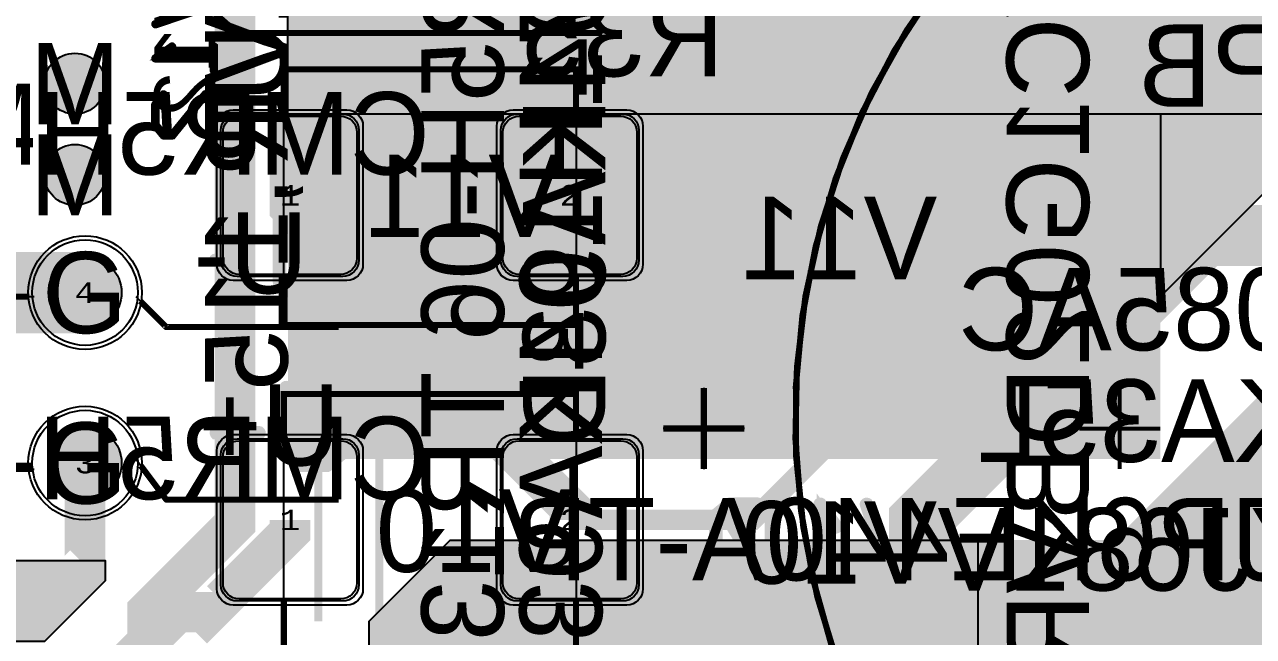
# Model space of a CAD drawing. Extents: x -19 to 284, y -54 to 100.
# Drawn here: x 38.01 to 68.29, y 55.13 to 70.2 of the extents above; entities that cross this region are included whole.
import ezdxf
from ezdxf.enums import TextEntityAlignment as Align

# ---------------------------------------------------------------- set-up
doc = ezdxf.new("R2010")
doc.units = 0
doc.header["$MEASUREMENT"] = 0
for name, color, linetype in [('ASSEMBLY_OUTLINES_BTM', 191, 'CONTINUOUS'), ('ASSEMBLY_OUTLINES_TOP', 102, 'CONTINUOUS'), ('ASSEMBLY_PART_NUMBERS_BTM', 191, 'CONTINUOUS'), ('ASSEMBLY_REF_DES_BTM', 191, 'CONTINUOUS'), ('DRILL_DRAWING', 21, 'CONTINUOUS'), ('GENERATED_SILKSCREEN_BTM', 255, 'CONTINUOUS'), ('GENERATED_SILKSCREEN_TOP', 140, 'CONTINUOUS'), ('MOUNTING_HOLES_LAYER_BOT17', 42, 'CONTINUOUS'), ('MOUNTING_HOLES_LAYER_TOP', 42, 'CONTINUOUS'), ('PART_HOLES_LAYER_BOTTOM', 30, 'CONTINUOUS'), ('PART_HOLES_LAYER_TOP', 30, 'CONTINUOUS'), ('PART_PADS_LAYER_BOTTOM', 230, 'CONTINUOUS'), ('PART_PADS_LAYER_TOP', 150, 'CONTINUOUS'), ('PART_PADS_SMD_BTM', 230, 'CONTINUOUS'), ('PIN_NUMBERS_BTM', 8, 'CONTINUOUS'), ('PIN_NUMBERS_TOP', 8, 'CONTINUOUS'), ('PLACEMENT_OUTLINES_BTM', 222, 'CONTINUOUS'), ('PLACEMENT_OUTLINES_TOP', 130, 'CONTINUOUS'), ('PLANE_DATA_LAYER_BOTTOM', 230, 'CONTINUOUS'), ('PLANE_DATA_LAYER_TOP', 150, 'CONTINUOUS'), ('PLANE_SHAPES_LAYER_BOTTOM', 230, 'CONTINUOUS'), ('PLANE_SHAPES_LAYER_TOP', 150, 'CONTINUOUS'), ('SILKSCREEN_OUTLINES_BTM', 211, 'CONTINUOUS'), ('SILKSCREEN_OUTLINES_TOP', 150, 'CONTINUOUS'), ('SILKSCREEN_REF_DES_BTM', 211, 'CONTINUOUS'), ('SOLDERMASK_PADS_BTM', 12, 'CONTINUOUS'), ('SOLDERMASK_PADS_TOP', 180, 'CONTINUOUS'), ('SOLDERPASTE_PADS_BTM', 12, 'CONTINUOUS'), ('TRACES_LAYER_BOTTOM', 230, 'CONTINUOUS'), ('TRACES_LAYER_TOP', 150, 'CONTINUOUS')]:
    doc.layers.add(name, color=color, linetype=linetype)
doc.styles.add('COURIER_NEW', font='COUR.TTF')
doc.styles.add('VERIBEST_GERBER_0', font='txt')

msp = doc.modelspace()

# ---------------------------------------------------------------- hatches: boundary and pattern name
at = {"layer": 'MOUNTING_HOLES_LAYER_BOT17'}
h = msp.add_hatch(color=256, dxfattribs=at)
edge = h.paths.add_edge_path()
edge.add_arc((39.25, 68.75), 0.75, 0, 360)
h = msp.add_hatch(color=256, dxfattribs=at)
edge = h.paths.add_edge_path()
edge.add_arc((39.25, 66.5), 0.75, 0, 360)
at = {"layer": 'MOUNTING_HOLES_LAYER_TOP'}
h = msp.add_hatch(color=256, dxfattribs=at)
edge = h.paths.add_edge_path()
edge.add_arc((39.25, 68.75), 0.75, 0, 360)
h = msp.add_hatch(color=256, dxfattribs=at)
edge = h.paths.add_edge_path()
edge.add_arc((39.25, 66.5), 0.75, 0, 360)
at = {"layer": 'PART_HOLES_LAYER_BOTTOM'}
h = msp.add_hatch(color=256, dxfattribs=at)
edge = h.paths.add_edge_path()
edge.add_arc((39.5, 63.6), 0.9, 0, 360)
h = msp.add_hatch(color=256, dxfattribs=at)
edge = h.paths.add_edge_path()
edge.add_arc((39.5, 59.4), 0.9, 0, 360)
at = {"layer": 'PART_HOLES_LAYER_TOP'}
h = msp.add_hatch(color=256, dxfattribs=at)
edge = h.paths.add_edge_path()
edge.add_arc((39.5, 63.6), 0.9, 0, 360)
h = msp.add_hatch(color=256, dxfattribs=at)
edge = h.paths.add_edge_path()
edge.add_arc((39.5, 59.4), 0.9, 0, 360)
at = {"layer": 'PLANE_DATA_LAYER_BOTTOM'}
h = msp.add_hatch(color=256, dxfattribs=at)
h.paths.add_polyline_path([(59.5, 28.7762, -0.414213562), (59.4238, 28.7), (56.85, 28.7, 0.414213562), (56.15, 28), (56.15, 27.0762, -0.414213562), (56.0738, 27), (56.000004, 27, 0.207684346), (55.999998, 26.999998), (54.500002, 25.500002), (54.5, 25.499996), (54.500002, 13.531565), (54.500002, 13.531564, -0.198909956), (54.477684, 13.477683), (49.522321, 8.522318, -0.198913366), (49.468439, 8.5), (39.500008, 8.5, 0.414213562), (39.5, 8.499992), (39.5, 5.0762, -0.414213562), (39.4238, 5), (16.5762, 5, -0.414213562), (16.5, 5.0762), (16.5, 7.999996), (16.499997, 8.000001), (12.000002, 12.499998, 0.207684346), (11.999996, 12.5), (2.5762, 12.5, -0.414213562), (2.5, 12.5762), (2.500002, 54.46844), (2.500002, 54.468441, -0.198909956), (2.52232, 54.522322), (3, 55.000002), (4.977679, 56.977682, -0.198913366), (5.031561, 57), (39.9238, 57, -0.414213562), (40, 56.9238), (39.999998, 56.53156), (39.999998, 56.531559, -0.198909956), (39.97768, 56.477678), (38.522322, 55.02232, -0.198913366), (38.46844, 55.000002), (8.500004, 55, 0.207684346), (8.499998, 54.999998), (5.000002, 51.500002), (5, 51.499996), (5, 41.500004), (5.000003, 41.499999), (10.97768, 35.522322, -0.198909956), (10.999998, 35.468441), (10.999998, 35.46844), (11, 20.500004), (11.000003, 20.499999), (13.499998, 18.000002, 0.207684346), (13.500004, 18), (17.499996, 18, 0.207684346), (17.500002, 18.000002), (20.499998, 20.999998), (20.5, 21.000004), (20.5, 31.9238, -0.414213562), (20.5762, 32), (28.9238, 32, -0.414213562), (29, 31.9238), (29, 15.000004), (29.000003, 14.999999), (31.499998, 12.500002, 0.207684346), (31.500004, 12.5), (35.999996, 12.5, 0.207684346), (36.000002, 12.500002), (39.499998, 15.999998), (39.5, 16.000004), (39.5, 40.9238, -0.414213562), (39.5762, 41), (59.4238, 41, -0.414213562), (59.5, 40.9238)], flags=0)
h.paths.add_polyline_path([(7.1, 20.3, 0.414213562), (8, 21.2), (8, 23.8, 0.414213562), (7.1, 24.7), (3.9, 24.7, 0.414213562), (3, 23.8), (3, 21.2, 0.414213562), (3.9, 20.3)], flags=0)
h.paths.add_polyline_path([(7.1, 27.3, 0.414213562), (8, 28.2), (8, 30.8, 0.414213562), (7.1, 31.7), (3.9, 31.7, 0.414213562), (3, 30.8), (3, 28.2, 0.414213562), (3.9, 27.3)], flags=0)
h.paths.add_polyline_path([(7.1, 33.8, 0.414213562), (8, 34.7), (8, 37.3, 0.414213562), (7.1, 38.2), (3.9, 38.2, 0.414213562), (3, 37.3), (3, 34.7, 0.414213562), (3.9, 33.8)], flags=0)
h.paths.add_polyline_path([(11.413742, 16.56043, 0.233034355), (12, 17.749999), (12, 17.75, 1), (9, 17.75), (9, 17.749999, 0.233034355), (9.586258, 16.56043, -0.492832038), (9.586258, 16.43957, 0.233034355), (9, 15.250001), (9, 15.25, 1), (12, 15.25), (12, 15.250001, 0.233034355), (11.413742, 16.43957, -0.492832038)], flags=0)
h.paths.add_polyline_path([(18.25, 6.5, -1), (20.75, 6.5, -1)], flags=0)
h.paths.add_polyline_path([(18.25, 9.25, -1), (20.75, 9.25, -1)], flags=0)
h.paths.add_polyline_path([(21.75, 6.5, -1), (24.25, 6.5, -1)], flags=0)
h.paths.add_polyline_path([(21.75, 9.25, -1), (24.25, 9.25, -1)], flags=0)
h.paths.add_polyline_path([(44.45, 20.65, 0.414213562), (45.35, 21.55), (45.35, 23.95, 0.414213562), (44.45, 24.85), (42.05, 24.85, 0.414213562), (41.15, 23.95), (41.15, 21.55, 0.414213562), (42.05, 20.65)], flags=0)
h.paths.add_polyline_path([(45.1, 14.3, 0.414213562), (46, 15.2), (46, 17.8, 0.414213562), (45.1, 18.7), (41.9, 18.7, 0.414213562), (41, 17.8), (41, 15.2, 0.414213562), (41.9, 14.3)], flags=0)
h.paths.add_polyline_path([(45.85, 26.05, 0.414213562), (46.75, 26.95), (46.75, 29.55, 0.414213562), (45.85, 30.45), (42.65, 30.45, 0.414213562), (41.75, 29.55), (41.75, 26.95, 0.414213562), (42.65, 26.05)], flags=0)
h.paths.add_polyline_path([(45.85, 32.3, 0.414213562), (46.75, 33.2), (46.75, 35.8, 0.414213562), (45.85, 36.7), (42.65, 36.7, 0.414213562), (41.75, 35.8), (41.75, 33.2, 0.414213562), (42.65, 32.3)], flags=0)
at = {"layer": 'PLANE_DATA_LAYER_TOP'}
h = msp.add_hatch(color=256, dxfattribs=at)
h.paths.add_polyline_path([(120.5, 85.467281), (120.499998, 59.53156), (120.499998, 59.531559, -0.198909956), (120.47768, 59.477678), (116.022322, 55.02232, -0.198913366), (115.96844, 55.000002), (114.531562, 55, -0.198913366), (114.47768, 55.022318), (110.500002, 58.999998, 0.207684346), (110.499996, 59), (94.031562, 59, -0.198913366), (93.97768, 59.022318), (85.000002, 67.999998, 0.207684346), (84.999996, 68), (70.500004, 68, 0.207684346), (70.499998, 67.999998), (66.000002, 63.500002), (66, 63.499996), (66, 59.5762, -0.414213562), (65.9238, 59.5), (44.5762, 59.5, -0.414213562), (44.5, 59.5762), (44.5, 81.806849, -0.668181994), (44.630082, 81.86073), (55.244365, 71.246447, 0.198912215), (55.597918, 71.1), (80.979923, 71.1, -0.185651134), (81.030979, 71.080366, 0.384558767), (81.969021, 71.080366, -0.185651134), (82.020077, 71.1), (91.057121, 71.1, 0.198912215), (91.410674, 71.246447), (98.353553, 78.189326, 0.198912215), (98.5, 78.542879), (98.5, 86.379923, -0.185651134), (98.519634, 86.430979, 0.185651897), (98.7, 86.9, 1), (97.3, 86.9, 0.185651897), (97.480366, 86.430979, -0.185651134), (97.5, 86.379923), (97.5, 78.781548, -0.198909956), (97.477682, 78.727667), (90.872333, 72.122318, -0.198913366), (90.818451, 72.1), (82.020077, 72.1, -0.185651134), (81.969021, 72.119634, 0.384558767), (81.030979, 72.119634, -0.185651134), (80.979923, 72.1), (55.836588, 72.1, -0.198913366), (55.782706, 72.122318), (53.366088, 74.538936, -0.198909956), (53.34377, 74.592817), (53.34377, 74.592818, -0.294576153), (53.388558, 74.662242, 0.29457805), (53.8, 75.299999), (53.8, 75.3, 0.39930996), (53.135789, 75.999085, -0.185652617), (53.085803, 76.021303), (44.522318, 84.584788, -0.198909956), (44.5, 84.638669), (44.5, 87.151969, -0.414213562), (44.5762, 87.228169), (48.533161, 87.228169, -0.198913366), (48.587043, 87.205851), (49.478697, 86.314197, -0.185652617), (49.500915, 86.264211, 0.838851408), (50.869044, 86.094134, -0.565185223), (50.995756, 86.125606), (53.205453, 83.915909, 0.198912215), (53.559006, 83.769462), (58.945406, 83.769462, 0.198912215), (59.298959, 83.915909), (60.253553, 84.870503, 0.198912215), (60.4, 85.224056), (60.4, 85.879923, -0.185651134), (60.419634, 85.930979, 0.185651897), (60.6, 86.4, 1), (59.2, 86.4, 0.185651897), (59.380366, 85.930979, -0.185651134), (59.4, 85.879923), (59.4, 85.462725, -0.198909956), (59.377682, 85.408844), (58.760618, 84.79178, -0.198913366), (58.706736, 84.769462), (53.797676, 84.769462, -0.198913366), (53.743794, 84.79178), (49.582021, 88.953553, 0.198912215), (49.228468, 89.1), (43.120077, 89.1, -0.185651134), (43.069021, 89.119634, 0.384558767), (42.130979, 89.119634, -0.185651134), (42.079923, 89.1), (30.09107, 89.1, -0.414213562), (30.01487, 89.1762), (30.01487, 89.176201, -0.198909956), (30.037188, 89.230082), (30.585803, 89.778697, -0.185652617), (30.635789, 89.800915, 0.645030482), (31.101635, 90.988224, -0.195395946), (31.080041, 91.041371), (31.080041, 91.041372, -0.198909956), (31.102359, 91.095253), (31.185803, 91.178697, -0.185652617), (31.235789, 91.200915, 0.39930996), (31.9, 91.9), (31.9, 91.900005, 0.962125116), (30.502085, 91.953993, -0.391777998), (30.426112, 91.88367), (30.269784, 91.88367, 0.198912215), (29.916231, 91.737223), (28.612244, 90.433236, -0.198913366), (28.558362, 90.410918), (27.098355, 90.410918, 0.198912215), (26.744802, 90.264471), (24.647145, 88.166814, -0.198913366), (24.593263, 88.144496), (17.003174, 88.144496, -0.198913366), (16.949292, 88.166814), (15.248039, 89.868067, 0.198912215), (14.894486, 90.014514), (13.48401, 90.014514, 0.198912215), (13.130457, 89.868067), (10.440027, 87.177637, -0.198913366), (10.386145, 87.155319), (7.3302, 87.155319, 0.180173911), (7.00313, 87.033505, -0.305390868), (6.918602, 87.023291, 1.907914475), (7.070961, 85.882124, -0.165414822), (7.115967, 85.901691, 0.177616931), (7.428435, 86.046447), (7.514988, 86.133001, -0.198913366), (7.56887, 86.155319), (10.624815, 86.155319, 0.198912215), (10.978368, 86.301766), (13.03031, 88.353708, -0.533104529), (13.154463, 88.329294, 0.084493581), (13.280366, 88.130979, -0.185651134), (13.3, 88.079923), (13.3, 79.938669, -0.198909956), (13.277682, 79.884788), (11.814197, 78.421303, -0.185652617), (11.764211, 78.399085, 0.39930996), (11.1, 77.7), (11.1, 77.69999, 0.974753797), (12.499085, 77.664211, -0.185652617), (12.521303, 77.714197), (14.153553, 79.346447, 0.198912215), (14.3, 79.7), (14.3, 88.0238, -0.414213562), (14.3762, 88.1), (14.537431, 88.1, -0.198913366), (14.591313, 88.077682), (17.174693, 85.494302, 0.198912215), (17.528246, 85.347855), (24.808806, 85.347855, -0.414213562), (24.885006, 85.271655), (24.885006, 85.271654, -0.119209751), (24.876584, 85.236832, 0.119212236), (24.65, 84.300001), (24.65, 84.3, 0.240856487), (25.499923, 82.637979, -0.240854665), (25.531515, 82.576201), (25.531515, 82.5762, -0.414213562), (25.455315, 82.5), (22.120077, 82.5, -0.185651134), (22.069021, 82.519634, 2.249701015), (22.069021, 81.480366, -0.185651134), (22.120077, 81.5), (28.019196, 81.5, 0.198912215), (28.372749, 81.646447), (29.335965, 82.609663, -0.668181994), (29.466047, 82.555782), (29.466047, 70.851038, -0.198909956), (29.443729, 70.797157), (26.66889, 68.022318, -0.198913366), (26.615008, 68), (23.000004, 68, 0.207684346), (22.999998, 67.999998), (19.000002, 64.000002), (19, 63.999996), (19, 62.738492, -0.668181994), (18.869918, 62.684611), (15.000976, 66.553553, 0.198912215), (14.647423, 66.7), (14.120077, 66.7, -0.185651134), (14.069021, 66.719634, 2.249701015), (14.069021, 65.680366, -0.185651134), (14.120077, 65.7), (14.408753, 65.7, -0.198913366), (14.462635, 65.677682), (18.977682, 61.162635, -0.198909956), (19, 61.108754), (19, 50.0762, -0.414213562), (18.9238, 50), (12.374978, 50, -0.404852593), (12.298817, 50.073757, 0.968428978), (7.701183, 50.073757, -0.404852593), (7.625022, 50), (3.0762, 50, -0.414213562), (3, 50.0762), (3, 64.349709, -0.595487004), (3.117805, 64.413548, 0.595483788), (4.2, 65, 0.39930996), (3.535789, 65.699085, -0.185652617), (3.485803, 65.721303), (3.022318, 66.184788, -0.198909956), (3, 66.238669), (3, 90.6738, -0.414213562), (3.0762, 90.75), (6.4238, 90.75, -0.414213562), (6.5, 90.6738), (6.5, 90.500004), (6.500003, 90.499999), (8.499998, 88.500002, 0.207684346), (8.500004, 88.5), (10.999996, 88.5, 0.207684346), (11.000002, 88.500002), (13.499998, 90.999998), (13.5, 91.000004), (13.5, 95.9238, -0.414213562), (13.5762, 96), (18.30893, 96, -0.414213562), (18.38513, 95.9238), (18.38513, 95.923799, -0.198909956), (18.362812, 95.869918), (17.814197, 95.321303, -0.185652617), (17.764211, 95.299085, 0.39930996), (17.1, 94.6), (17.1, 94.59999, 0.974753797), (18.499085, 94.564211, -0.185652617), (18.521303, 94.614197), (18.937376, 95.03027, -0.198913366), (18.991258, 95.052588), (21.922414, 95.052588, 0.198912215), (22.275967, 95.199035), (22.869252, 95.79232, -0.198913366), (22.923134, 95.814638), (51.4238, 95.814638, -0.414213562), (51.5, 95.738438), (51.5, 91.000004), (51.500003, 90.999999), (53.999998, 88.500002, 0.207684346), (54.000004, 88.5), (55.999996, 88.5, 0.207684346), (56.000002, 88.500002), (58.499998, 90.999998), (58.5, 91.000004), (58.5, 94.574998, -0.668181994), (58.630082, 94.628879), (61.077682, 92.181279, -0.198909956), (61.1, 92.127398), (61.1, 82.320077, -0.185651134), (61.080366, 82.269021, 0.185651897), (60.9, 81.8, 0.536231839), (61.871334, 81.154727, -0.536234167), (61.977071, 81.084485), (61.977071, 80.722929, 0.198912215), (62.123518, 80.369376), (63.778697, 78.714197, -0.185652617), (63.800915, 78.664211, 0.974753797), (65.2, 78.69999), (65.2, 78.7, 0.39930996), (64.535789, 79.399085, -0.185652617), (64.485803, 79.421303), (62.999389, 80.907717, -0.198909956), (62.977071, 80.961598), (62.977071, 87.738402, -0.198909956), (62.999389, 87.792283), (63.185803, 87.978697, -0.185652617), (63.235789, 88.000915, 0.39930996), (63.9, 88.7), (63.9, 88.70001, 0.974753797), (62.500915, 88.735789, -0.185652617), (62.478697, 88.685803), (62.230082, 88.437188, -0.668181994), (62.1, 88.491069), (62.1, 92.366067, 0.198912215), (61.953553, 92.71962), (58.803255, 95.869918, -0.198909956), (58.780937, 95.923799), (58.780937, 95.9238, -0.414213562), (58.857137, 96), (95.9238, 96, -0.414213562), (96, 95.9238), (96, 90.500004), (96.000003, 90.499999), (98.499998, 88.000002, 0.207684346), (98.500004, 88), (101.499996, 88, 0.207684346), (101.500002, 88.000002), (103.999998, 90.499998), (104, 90.500004), (104, 95.9238, -0.414213562), (104.0762, 96), (118.9238, 96, -0.414213562), (119, 95.9238), (119, 91.500004), (119.000003, 91.499999), (119.977682, 90.52232, -0.198909956), (120, 90.468439), (120, 86.205951, 0.198912215), (120.146447, 85.852398), (120.477682, 85.521163, -0.198909956), (120.5, 85.467282)], flags=0)
h.paths.add_polyline_path([(25.71, 92.75, 0.414213562), (25.96, 93), (25.96, 94.5, 0.414213562), (25.71, 94.75), (24.21, 94.75, 0.414213562), (23.96, 94.5), (23.96, 93, 0.414213562), (24.21, 92.75)], flags=0)
h.paths.add_polyline_path([(24.65, 71.7, -1), (28.75, 71.7, -1)], flags=0)
h.paths.add_polyline_path([(28.842971, 93.38997, 6.796736414), (28.842971, 94.11003, -0.743486927), (28.697029, 94.11003, 6.796736414), (28.697029, 93.38997, -0.743486927)], flags=0)
h.paths.add_polyline_path([(70.7, 83.1, 0.414213562), (71.15, 83.55), (71.15, 84.95, 0.414213562), (70.7, 85.4), (69.3, 85.4, 0.414213562), (68.85, 84.95), (68.85, 83.55, 0.414213562), (69.3, 83.1)], flags=0)
h.paths.add_polyline_path([(68.85, 91.75, -1), (71.15, 91.75, -1)], flags=0)
h.paths.add_polyline_path([(73, 81.9, 1), (74.4, 81.9, 0.185651897), (74.219634, 82.369021, -0.185651134), (74.2, 82.420077), (74.2, 84.864447, 0.198912215), (74.053553, 85.218), (68.730653, 90.5409, 0.198912215), (68.3771, 90.687347), (68.073594, 90.687347, -0.390404288), (67.99765, 90.757308, 0.959834417), (66.6, 90.7, 0.39930996), (67.264211, 90.000915, -0.185652617), (67.314197, 89.978697), (67.4591, 89.833794, 0.198912215), (67.812653, 89.687347), (68.13843, 89.687347, -0.198913366), (68.192312, 89.665029), (73.177682, 84.679659, -0.198909956), (73.2, 84.625778), (73.2, 82.420077, -0.185651134), (73.180366, 82.369021, 0.185651897)], flags=0)
h.paths.add_polyline_path([(76.135789, 80.600915, 0.39930996), (76.8, 81.3), (76.8, 81.30001, 0.974753797), (75.400915, 81.335789, -0.185652617), (75.378697, 81.285803), (74.786551, 80.693657, -0.198913366), (74.732669, 80.671339), (69.617331, 80.671339, -0.198913366), (69.563449, 80.693657), (68.603553, 81.653553, 0.198912215), (68.25, 81.8), (67.920077, 81.8, -0.185651134), (67.869021, 81.819634, 2.249701015), (67.869021, 80.780366, -0.185651134), (67.920077, 80.8), (68.01133, 80.8, -0.198913366), (68.065212, 80.777682), (69.025108, 79.817786, 0.198912215), (69.378661, 79.671339), (74.971339, 79.671339, 0.198912215), (75.324892, 79.817786), (76.085803, 80.578697, -0.185652617)], flags=0)
h.paths.add_polyline_path([(79.25, 81.25, -1), (81.75, 81.25, -1)], flags=0)
h.paths.add_polyline_path([(82.935789, 79.200915, 0.39930996), (83.6, 79.9), (83.6, 79.90001, 0.974753797), (82.200915, 79.935789, -0.185652617), (82.178697, 79.885803), (81.71287, 79.419976, -0.198913366), (81.658988, 79.397658), (68.441012, 79.397658, -0.198913366), (68.38713, 79.419976), (68.221303, 79.585803, -0.185652617), (68.199085, 79.635789, 0.974753797), (66.8, 79.60001), (66.8, 79.6, 0.39930996), (67.464211, 78.900915, -0.185652617), (67.514197, 78.878697), (67.848789, 78.544105, 0.198912215), (68.202342, 78.397658), (81.897658, 78.397658, 0.198912215), (82.251211, 78.544105), (82.885803, 79.178697, -0.185652617)], flags=0)
h.paths.add_polyline_path([(88.7, 83.1, 0.414213562), (89.15, 83.55), (89.15, 84.95, 0.414213562), (88.7, 85.4), (87.3, 85.4, 0.414213562), (86.85, 84.95), (86.85, 83.55, 0.414213562), (87.3, 83.1)], flags=0)
h.paths.add_polyline_path([(86.85, 91.75, -1), (89.15, 91.75, -1)], flags=0)
h.paths.add_polyline_path([(103.05, 70.35, 0.414213562), (103.7, 71), (103.7, 72.8, 0.414213562), (103.05, 73.45), (101.25, 73.45, 0.414213562), (100.6, 72.8), (100.6, 71, 0.414213562), (101.25, 70.35)], flags=0)
h.paths.add_polyline_path([(100.6, 84.6, -1), (103.7, 84.6, -1)], flags=0)
h.paths.add_polyline_path([(102.6, 60.75, -1), (105.4, 60.75, -1)], flags=0)
h.paths.add_polyline_path([(110.207897, 60.75, -1), (112.607897, 60.75, -1)], flags=0)
h.paths.add_polyline_path([(104.3, 78.25, -1), (112.7, 78.25, -1)], flags=0)
h.paths.add_polyline_path([(113.3, 71.9, -1), (116.4, 71.9, -1)], flags=0)
h.paths.add_polyline_path([(113.3, 84.6, -1), (116.4, 84.6, -1)], flags=0)
h.paths.add_polyline_path([(113.55, 57.157897, -1), (116.45, 57.157897, -1)], flags=0)
h.paths.add_polyline_path([(116.378857, 64.023904, 0.414213102), (116.378859, 64.660299), (115.318196, 65.720961, 0.372259539), (114.731236, 65.763685, -0.372263605), (114.631843, 65.770919), (113.529927, 66.872836, 0.198912714), (112.999596, 67.092506), (104.592506, 67.092506, 0.198912714), (104.062175, 66.872836), (99.111658, 61.922318, -0.198913366), (99.057776, 61.9), (98.3, 61.9, 0.414213562), (97.85, 61.45), (97.85, 60.05, 0.414213562), (98.3, 59.6), (99.7, 59.6, 0.414213562), (100.15, 60.05), (100.15, 60.807777, -0.198909956), (100.172318, 60.861658), (104.880848, 65.570188, -0.198913366), (104.93473, 65.592506), (112.657372, 65.592506, -0.198913366), (112.711254, 65.570188), (113.571183, 64.710259, -0.198909956), (113.593501, 64.656378), (113.593501, 64.656377, -0.161399603), (113.578417, 64.610866, 0.372260871), (113.621141, 64.023905), (114.681804, 62.963244, 0.414210801), (115.318197, 62.963243)], flags=0)
h.paths.add_polyline_path([(117.392102, 60.75, -1), (119.792102, 60.75, -1)], flags=0)
h = msp.add_hatch(color=256, dxfattribs=at)
h.paths.add_polyline_path([(94.5, 38.0762, -0.414213562), (94.4238, 38), (89.500004, 38, 0.207684346), (89.499998, 37.999998), (85.500002, 34.000002), (85.5, 33.999996), (85.5, 30.5762, -0.414213562), (85.4238, 30.5), (69.53156, 30.500002, -0.198913366), (69.477678, 30.52232), (63.52232, 36.477678, -0.198909956), (63.500002, 36.531559), (63.500002, 36.53156), (63.5, 49.999996), (63.499997, 50.000001), (59.000002, 54.499998, 0.207684346), (58.999996, 54.5), (52.000004, 54.5, 0.207684346), (51.999998, 54.499998), (50.500002, 53.000002), (50.5, 52.999996), (50.499998, 51.03156), (50.499998, 51.031559, -0.198909956), (50.47768, 50.977678), (49.522322, 50.02232, -0.198913366), (49.46844, 50.000002), (47.53156, 50.000002, -0.198913366), (47.477678, 50.02232), (46.52232, 50.977678, -0.198909956), (46.500002, 51.031559), (46.500002, 55.468441, -0.198909956), (46.52232, 55.522322), (48.477678, 57.47768, -0.198913366), (48.53156, 57.499998), (72.468438, 57.5, -0.198913366), (72.52232, 57.477682), (77.999998, 52.000002, 0.207684346), (78.000004, 52), (82.96844, 51.999998, -0.198913366), (83.022322, 51.97768), (89.499998, 45.500002, 0.207684346), (89.500004, 45.5), (94.4238, 45.5, -0.414213562), (94.5, 45.4238)], flags=0)
h.paths.add_polyline_path([(47.15, 52.25, -1), (50.05, 52.25, -1)], flags=0)
at = {"layer": 'PLANE_SHAPES_LAYER_BOTTOM'}
msp.add_hatch(color=256, dxfattribs=at).paths.add_polyline_path([(40, 56.5), (38.5, 55), (5, 55), (5, 57), (40, 57)], flags=0)
at = {"layer": 'PLANE_SHAPES_LAYER_TOP'}
for points in [[(120.5, 68), (44.5, 68), (44.5, 87.5), (30.5, 87.5), (30.5, 68), (3, 68), (3, 90.75), (6.5, 90.75), (6.5, 88.5), (13.5, 88.5), (13.5, 96), (51.5, 96), (51.5, 88.5), (58.5, 88.5), (58.5, 96), (96, 96), (96, 88), (104, 88), (104, 96), (119, 96), (119, 90.5), (120.5, 90.5)], [(66, 63.5), (70.5, 68), (66, 68)], [(61.5, 54.5), (46.5, 54.5), (46.5, 55.5), (48.5, 57.5), (61.5, 57.5)]]:
    msp.add_hatch(color=256, dxfattribs=at).paths.add_polyline_path(points, flags=0)

# ---------------------------------------------------------------- linework, layer by layer
at = {"layer": 'ASSEMBLY_OUTLINES_BTM'}
for points in [[(44.4, 62.8), (44.4, 69.1), (51.6, 69.1), (51.6, 62.8)], [(44.4, 54.8), (44.4, 61.1), (51.6, 61.1), (51.6, 54.8)]]:
    msp.add_lwpolyline(points, close=True, dxfattribs=at)
at = {"layer": 'ASSEMBLY_OUTLINES_BTM', "const_width": 0.2}
for points in [[(45.25, 63.5), (45.25, 68.5)], [(45.25, 55.5), (45.25, 60.5)]]:
    msp.add_lwpolyline(points, dxfattribs=at)
at = {"layer": 'ASSEMBLY_OUTLINES_TOP', "const_width": 0.1}
for points in [[(65, 61.25), (65, 59.25)], [(66, 60.25), (64, 60.25)]]:
    msp.add_lwpolyline(points, dxfattribs=at)
at = {"layer": 'ASSEMBLY_OUTLINES_TOP'}
msp.add_circle((75, 60.5), 18, dxfattribs=at)
msp.add_circle((75, 60.5), 18, dxfattribs=at)
at = {"layer": 'GENERATED_SILKSCREEN_BTM'}
for points, const_width in [([(51.138248, 70.884816), (51.138248, 69.907424), (51.136216, 69.8932), (51.13012, 69.88304), (51.121992, 69.876944), (51.107768, 69.87288), (51.09964, 69.868816), (51.08948, 69.866784), (51.07932, 69.868816), (51.071192, 69.874912), (50.739976, 70.145168), (50.08364, 70.145168), (49.766648, 69.887104), (49.766648, 69.2328), (50.08364, 68.9788), (50.739976, 68.9788), (51.071192, 69.247024), (51.085416, 69.25312), (51.097608, 69.25312), (51.111832, 69.244992), (51.121992, 69.234832), (51.13012, 69.220608), (51.134184, 69.206384), (51.132152, 69.198256), (51.13012, 69.19216), (51.126056, 69.186064), (51.11996, 69.182), (50.776552, 68.901584), (50.770456, 68.89752), (50.762328, 68.89752), (50.7542, 68.893456), (50.069416, 68.893456), (50.065352, 68.893456), (50.061288, 68.895488), (50.059256, 68.895488), (50.055192, 68.89752), (50.051128, 68.89752), (50.043, 68.901584), (49.699592, 69.182), (49.693496, 69.188096), (49.691464, 69.19216), (49.6874, 69.204352), (49.685368, 69.21248), (49.685368, 69.907424), (49.6874, 69.915552), (49.691464, 69.927744), (49.691464, 69.931808), (49.695528, 69.93384), (49.69756, 69.937904), (49.699592, 69.941968), (50.043, 70.21832), (50.05316, 70.222384), (50.061288, 70.224416), (50.069416, 70.226448), (50.7542, 70.226448)], 0.254), ([(50.7542, 70.226448), (50.762328, 70.224416), (50.768424, 70.222384), (50.776552, 70.21832), (51.052904, 69.9948), (51.052904, 70.842144)], 0.254), ([(54.978728, 70.884816), (54.978728, 68.934096), (54.974664, 68.91784), (54.964504, 68.90768), (54.952312, 68.901584), (54.938088, 68.899552), (54.921832, 68.901584), (54.907608, 68.90768), (54.897448, 68.91784), (54.893384, 68.934096), (54.893384, 69.868816), (53.938344, 69.868816), (53.605096, 68.921904), (53.596968, 68.90768), (53.582744, 68.899552), (53.56852, 68.89752), (53.554296, 68.901584), (53.542104, 68.90768), (53.531944, 68.91784), (53.52788, 68.932064), (53.529912, 68.94832), (53.86316, 69.895232), (53.53804, 70.153296)], 0.254), ([(54.893384, 70.842144), (53.922088, 70.842144), (53.605096, 70.586112), (53.605096, 70.20816), (53.922088, 69.950096), (54.893384, 69.950096), (54.893384, 70.842144)], 0.254), ([(42.6395, 70.72), (41.225, 70.2415), (41.2145, 70.2355), (41.21, 70.2265), (41.2085, 70.216), (41.21, 70.2055), (41.216, 70.195), (41.2235, 70.1875), (41.2325, 70.1845), (41.2445, 70.186), (42.683, 70.6705)], 0.15), ([(51.605608, 70.606432), (51.605608, 70.18784), (51.60764, 70.181744), (51.611704, 70.16752), (51.613736, 70.15736), (51.619832, 70.153296), (51.918536, 69.909456), (51.619832, 69.665616), (51.6178, 69.661552), (51.613736, 69.657488), (51.611704, 69.655456), (51.611704, 69.651392), (51.60764, 69.637168), (51.605608, 69.631072), (51.605608, 69.21248), (51.60764, 69.20232), (51.611704, 69.194192), (51.613736, 69.186064), (51.619832, 69.179968), (51.96324, 68.901584), (51.971368, 68.89752), (51.9734, 68.895488), (51.979496, 68.895488), (51.981528, 68.893456), (51.98356, 68.893456), (51.989656, 68.893456), (52.67444, 68.893456), (52.682568, 68.895488), (52.690696, 68.89752), (52.696792, 68.901584)], 0.254), ([(52.696792, 68.901584), (53.0402, 69.179968), (53.046296, 69.184032), (53.05036, 69.190128), (53.052392, 69.196224), (53.052392, 69.20232), (53.05036, 69.216544), (53.042232, 69.230768), (53.032072, 69.240928), (53.01988, 69.249056), (53.005656, 69.251088), (52.991432, 69.247024), (52.660216, 68.976768), (52.00388, 68.976768), (51.686888, 69.2328), (51.686888, 69.610752), (51.999816, 69.868816), (52.337128, 69.868816), (52.353384, 69.87288), (52.363544, 69.881008), (52.36964, 69.895232), (52.371672, 69.909456), (52.36964, 69.92368), (52.363544, 69.935872), (52.353384, 69.946032), (52.337128, 69.950096), (51.999816, 69.950096), (51.686888, 70.20816), (51.686888, 70.586112)], 0.254), ([(53.53804, 70.153296), (53.531944, 70.15736), (53.529912, 70.16752), (53.525848, 70.17768), (53.523816, 70.18784), (53.523816, 70.606432)], 0.254), ([(42.6425, 69.664), (42.6455, 69.676), (42.6515, 69.682), (42.662, 69.6865), (42.674, 69.688), (42.6845, 69.6865), (42.695, 69.682), (42.7025, 69.676), (42.704, 69.664), (42.704, 69.079), (42.7025, 69.0685), (42.695, 69.0595), (42.6845, 69.055), (42.674, 69.0535), (42.662, 69.055), (42.6515, 69.0595), (42.6455, 69.0685), (42.6425, 69.079), (42.6425, 69.343), (41.234, 69.343), (41.2235, 69.3445), (41.216, 69.349), (41.2115, 69.3565), (41.21, 69.367), (41.2085, 69.3745), (41.2085, 69.382), (41.2115, 69.388), (41.2175, 69.394), (41.6285, 69.6865), (41.639, 69.691), (41.6495, 69.691), (41.6585, 69.6865), (41.666, 69.679), (41.672, 69.67), (41.675, 69.6595), (41.675, 69.6535), (41.672, 69.649), (41.669, 69.6445), (41.6645, 69.6415), (41.3285, 69.4015), (42.6425, 69.4015), (42.6425, 69.664)], 0.15), ([(41.21, 67.7065), (41.4155, 67.4545), (41.423, 67.45), (41.429, 67.4485), (41.4335, 67.4455), (41.4395, 67.444), (41.645, 67.444), (41.6495, 67.4455), (41.66, 67.4485), (41.6675, 67.45), (41.6705, 67.4545), (42.482, 68.4535), (42.6425, 68.4535), (42.6425, 67.474), (42.6455, 67.4635), (42.6515, 67.4545), (42.662, 67.45), (42.674, 67.4485), (42.6845, 67.45), (42.695, 67.4545), (42.701, 67.4635), (42.704, 67.474), (42.704, 68.485), (42.701, 68.497), (42.6935, 68.5045), (42.686, 68.512), (42.674, 68.515), (42.4685, 68.515), (42.464, 68.5135), (42.4535, 68.5105), (42.449, 68.5075), (42.446, 68.5045), (42.443, 68.5015), (41.63, 67.504), (41.4545, 67.504), (41.2655, 67.738), (41.2655, 68.2225), (41.465, 68.467), (41.468, 68.4775), (41.4665, 68.4865), (41.462, 68.497), (41.453, 68.503), (41.444, 68.509), (41.4335, 68.5105), (41.423, 68.509), (41.4155, 68.5015), (41.21, 68.2495), (41.2085, 68.2435), (41.207, 68.239), (41.2055, 68.2375), (41.204, 68.2315), (41.204, 67.726), (41.2055, 67.72), (41.2055, 67.7185), (41.207, 67.717), (41.2085, 67.7125), (41.21, 67.7065)], 0.15), ([(46.75, 63.5), (46.75, 68.5)], 0.2), ([(56.164728, 63.976768), (56.180984, 63.972704), (56.191144, 63.964576), (56.195208, 63.950352), (56.19724, 63.934096), (56.195208, 63.919872), (56.191144, 63.905648), (56.180984, 63.895488), (56.164728, 63.893456), (55.372248, 63.893456), (55.358024, 63.895488), (55.345832, 63.905648), (55.339736, 63.919872), (55.337704, 63.934096), (55.339736, 63.950352), (55.345832, 63.964576), (55.358024, 63.972704), (55.372248, 63.976768), (55.72988, 63.976768), (55.72988, 65.884816), (55.731912, 65.89904), (55.738008, 65.9092), (55.748168, 65.915296), (55.762392, 65.917328), (55.772552, 65.91936), (55.782712, 65.91936), (55.79084, 65.915296), (55.798968, 65.907168), (56.195208, 65.3504), (56.199272, 65.342272), (56.201304, 65.336176), (56.201304, 65.321952), (56.195208, 65.30976), (56.185048, 65.2996), (56.172856, 65.291472), (56.158632, 65.287408), (56.150504, 65.287408), (56.144408, 65.28944), (56.134248, 65.301632), (55.809128, 65.7568), (55.809128, 63.976768), (56.164728, 63.976768)], 0.254), ([(58.013848, 63.976768), (58.030104, 63.972704), (58.040264, 63.964576), (58.044328, 63.950352), (58.04636, 63.934096), (58.044328, 63.919872), (58.040264, 63.905648), (58.030104, 63.895488), (58.013848, 63.893456), (57.221368, 63.893456), (57.207144, 63.895488), (57.194952, 63.905648), (57.188856, 63.919872), (57.186824, 63.934096), (57.188856, 63.950352), (57.194952, 63.964576), (57.207144, 63.972704), (57.221368, 63.976768), (57.579, 63.976768), (57.579, 65.884816), (57.581032, 65.89904), (57.587128, 65.9092), (57.597288, 65.915296), (57.611512, 65.917328), (57.621672, 65.91936), (57.631832, 65.91936), (57.63996, 65.915296), (57.648088, 65.907168), (58.044328, 65.3504), (58.048392, 65.342272), (58.050424, 65.336176), (58.050424, 65.321952), (58.044328, 65.30976), (58.034168, 65.2996), (58.021976, 65.291472), (58.007752, 65.287408), (57.999624, 65.287408), (57.993528, 65.28944), (57.983368, 65.301632), (57.658248, 65.7568), (57.658248, 63.976768), (58.013848, 63.976768)], 0.254), ([(59.415928, 63.893456), (59.470792, 63.893456), (59.482984, 63.895488), (59.493144, 63.901584), (59.505336, 63.909712), (59.507368, 63.921904), (60.167768, 65.870592), (60.1698, 65.87872), (60.1698, 65.886848), (60.167768, 65.892944), (60.163704, 65.89904), (60.151512, 65.9092), (60.137288, 65.917328), (60.123064, 65.91936), (60.10884, 65.917328), (60.096648, 65.911232), (60.08852, 65.897008), (59.444376, 63.980832), (58.796168, 65.897008), (58.78804, 65.911232), (58.775848, 65.917328), (58.761624, 65.91936), (58.7474, 65.917328), (58.733176, 65.9092), (58.723016, 65.89904), (58.718952, 65.886848), (58.720984, 65.870592), (59.37732, 63.921904), (59.383416, 63.909712), (59.395608, 63.901584), (59.403736, 63.895488), (59.415928, 63.893456)], 0.254), ([(46.75, 55.5), (46.75, 60.5)], 0.2), ([(56.438032, 58.138944), (56.096656, 58.417328), (56.088528, 58.41936), (56.084464, 58.421392), (56.0804, 58.423424), (56.072272, 58.425456), (55.387488, 58.425456), (55.37936, 58.423424), (55.375296, 58.421392), (55.3692, 58.41936), (55.361072, 58.417328), (55.019696, 58.138944), (55.0136, 58.128784), (55.011568, 58.120656), (55.007504, 58.11456), (55.005472, 58.106432), (55.005472, 56.71248), (55.007504, 56.706384), (55.011568, 56.69216), (55.0136, 56.688096), (55.019696, 56.679968), (55.361072, 56.401584), (55.3692, 56.399552), (55.375296, 56.39752), (55.377328, 56.395488), (55.381392, 56.393456), (55.387488, 56.393456), (56.072272, 56.393456), (56.0804, 56.395488), (56.088528, 56.39752), (56.096656, 56.401584), (56.438032, 56.679968), (56.444128, 56.684032), (56.44616, 56.686064), (56.450224, 56.69216), (56.454288, 56.706384), (56.45632, 56.71248), (56.45632, 58.106432), (56.454288, 58.11456), (56.450224, 58.120656), (56.448192, 58.128784), (56.438032, 58.138944)], 0.254), ([(56.373008, 58.086112), (56.373008, 56.7328), (56.25312, 56.6312), (55.269632, 58.234448), (55.403744, 58.342144), (56.06008, 58.342144), (56.373008, 58.086112)], 0.254), ([(58.012832, 56.476768), (58.029088, 56.472704), (58.039248, 56.464576), (58.043312, 56.450352), (58.045344, 56.434096), (58.043312, 56.419872), (58.039248, 56.405648), (58.029088, 56.395488), (58.012832, 56.393456), (57.220352, 56.393456), (57.206128, 56.395488), (57.193936, 56.405648), (57.18784, 56.419872), (57.185808, 56.434096), (57.18784, 56.450352), (57.193936, 56.464576), (57.206128, 56.472704), (57.220352, 56.476768), (57.577984, 56.476768), (57.577984, 58.384816), (57.580016, 58.39904), (57.586112, 58.4092), (57.596272, 58.415296), (57.610496, 58.417328), (57.620656, 58.41936), (57.630816, 58.41936), (57.638944, 58.415296), (57.647072, 58.407168), (58.043312, 57.8504), (58.047376, 57.842272), (58.049408, 57.836176), (58.049408, 57.821952), (58.043312, 57.80976), (58.033152, 57.7996), (58.02096, 57.791472), (58.006736, 57.787408), (57.998608, 57.787408), (57.992512, 57.78944), (57.982352, 57.801632), (57.657232, 58.2568), (57.657232, 56.476768), (58.012832, 56.476768)], 0.254), ([(59.414912, 56.393456), (59.469776, 56.393456), (59.481968, 56.395488), (59.492128, 56.401584), (59.50432, 56.409712), (59.506352, 56.421904), (60.166752, 58.370592), (60.168784, 58.37872), (60.168784, 58.386848), (60.166752, 58.392944), (60.162688, 58.39904), (60.150496, 58.4092), (60.136272, 58.417328), (60.122048, 58.41936), (60.107824, 58.417328), (60.095632, 58.411232), (60.087504, 58.397008), (59.44336, 56.480832), (58.795152, 58.397008), (58.787024, 58.411232), (58.774832, 58.417328), (58.760608, 58.41936), (58.746384, 58.417328), (58.73216, 58.4092), (58.722, 58.39904), (58.717936, 58.386848), (58.719968, 58.370592), (59.376304, 56.421904), (59.3824, 56.409712), (59.394592, 56.401584), (59.40272, 56.395488), (59.414912, 56.393456)], 0.254), ([(56.188096, 56.578368), (56.06008, 56.476768), (55.403744, 56.476768), (55.086752, 56.7328), (55.086752, 58.086112), (55.20664, 58.181616), (56.188096, 56.578368)], 0.254)]:
    msp.add_lwpolyline(points, dxfattribs=dict(at, const_width=const_width))
at = {"layer": 'GENERATED_SILKSCREEN_BTM', "const_width": 0.15}
for points in [[(51.600005, 68.075), (51.599995, 68.075), (51.599995, 69.099995), (44.400005, 69.099995), (44.400005, 68.075), (44.399995, 68.075), (44.399995, 69.1, -0.414213562), (44.4, 69.100005), (51.6, 69.100005, -0.414213562), (51.600005, 69.1), (51.600005, 68.075)], [(51.600005, 62.8, -0.414213562), (51.6, 62.799995), (44.4, 62.799995, -0.414213562), (44.399995, 62.8), (44.399995, 63.925), (44.400005, 63.925), (44.400005, 62.800005), (51.599995, 62.800005), (51.599995, 63.925), (51.600005, 63.925), (51.600005, 62.8)], [(51.600005, 60.075), (51.599995, 60.075), (51.599995, 61.099995), (44.400005, 61.099995), (44.400005, 60.075), (44.399995, 60.075), (44.399995, 61.1, -0.414213562), (44.4, 61.100005), (51.6, 61.100005, -0.414213562), (51.600005, 61.1), (51.600005, 60.075)], [(51.600005, 54.8, -0.414213562), (51.6, 54.799995), (44.4, 54.799995, -0.414213562), (44.399995, 54.8), (44.399995, 55.925), (44.400005, 55.925), (44.400005, 54.800005), (51.599995, 54.800005), (51.599995, 55.925), (51.600005, 55.925), (51.600005, 54.8)]]:
    msp.add_lwpolyline(points, format="xyb", dxfattribs=at)
at = {"layer": 'GENERATED_SILKSCREEN_TOP', "const_width": 0.15}
for points in [[(93.000005, 60.5, -0.26756322), (84.02245, 44.92452, 0.00000906), (84.022431, 44.924521, 37.39282977), (82.308307, 44.050427, 0.000005062), (82.308314, 44.050419, -3.373505194), (93.000005, 60.5)], [(38.128642, 63.499995), (35.371358, 63.499995, 0.000001827), (35.371359, 63.500005), (38.128641, 63.500005, 0.000001827), (38.128642, 63.499995)], [(41.500005, 62.75, -0.798575557), (41.499996, 62.749996), (40.859019, 63.390973, 0.000002571), (40.859021, 63.390987), (41.500004, 62.750004, -0.213376806), (41.500005, 62.75)], [(41.500005, 58.5, -0.72075922), (41.499996, 58.499997), (40.873479, 59.335352, 0.000002915), (40.87348, 59.335368), (41.500004, 58.500003, -0.16227766), (41.500005, 58.5)], [(38.133207, 59.249995), (35.375, 59.249995), (35.375, 59.250005), (38.133206, 59.250005, 0.000001827), (38.133207, 59.249995)]]:
    msp.add_lwpolyline(points, format="xyb", dxfattribs=at)
at = {"layer": 'GENERATED_SILKSCREEN_TOP'}
for points, const_width in [([(41.25, 71.75), (43.25, 70)], 0.15), ([(43.25, 70), (52.25, 70)], 0.15), ([(46.25, 70), (46, 70)], 0.15), ([(44.252, 63.86), (44.254, 63.85), (44.258, 63.842), (44.262, 63.834), (44.27, 63.828), (44.608, 63.554), (44.614, 63.55), (44.622, 63.548), (44.63, 63.546), (45.304, 63.546), (45.312, 63.546), (45.316, 63.548), (45.32, 63.55), (45.33, 63.554), (45.668, 63.828), (45.674, 63.834), (45.676, 63.842), (45.68, 63.85), (45.682, 63.86), (45.682, 65.506), (45.678, 65.52), (45.668, 65.532), (45.656, 65.538), (45.642, 65.54), (45.628, 65.538), (45.614, 65.532), (45.604, 65.52), (45.602, 65.506), (45.602, 63.88), (45.29, 63.628), (44.644, 63.628), (44.336, 63.88), (44.336, 65.506), (44.332, 65.52), (44.322, 65.532), (44.308, 65.538), (44.292, 65.54), (44.278, 65.538), (44.266, 65.532), (44.256, 65.52), (44.252, 65.506), (44.252, 63.86)], 0.25), ([(42.714, 64.434), (43.356, 64.434), (43.37, 64.432), (43.38, 64.424), (43.386, 64.414), (43.388, 64.402), (43.386, 64.386), (43.38, 64.376), (43.37, 64.368), (43.356, 64.366), (42.714, 64.366), (42.7, 64.368), (42.69, 64.376), (42.684, 64.386), (42.682, 64.402), (42.684, 64.414), (42.688, 64.424), (42.698, 64.432), (42.714, 64.434)], 0.25), ([(41.5, 62.75), (45.75, 62.75)], 0.15), ([(44.416, 59.62), (44.418, 59.61), (44.422, 59.602), (44.426, 59.594), (44.434, 59.588), (44.772, 59.314), (44.778, 59.31), (44.786, 59.308), (44.794, 59.306), (45.468, 59.306), (45.476, 59.306), (45.48, 59.308), (45.484, 59.31), (45.494, 59.314), (45.832, 59.588), (45.838, 59.594), (45.84, 59.602), (45.844, 59.61), (45.846, 59.62), (45.846, 61.266), (45.842, 61.28), (45.832, 61.292), (45.82, 61.298), (45.806, 61.3), (45.792, 61.298), (45.778, 61.292), (45.768, 61.28), (45.766, 61.266), (45.766, 59.64), (45.454, 59.388), (44.808, 59.388), (44.5, 59.64), (44.5, 61.266), (44.496, 61.28), (44.486, 61.292), (44.472, 61.298), (44.456, 61.3), (44.442, 61.298), (44.43, 61.292), (44.42, 61.28), (44.416, 61.266), (44.416, 59.62)], 0.25), ([(54.75, 61.25), (54.75, 59.25)], 0.15), ([(43.794, 60.104), (43.808, 60.106), (43.818, 60.116), (43.824, 60.13), (43.824, 60.144), (43.824, 60.158), (43.818, 60.17), (43.808, 60.18), (43.794, 60.184), (43.298, 60.184), (43.298, 60.676), (43.296, 60.69), (43.288, 60.7), (43.274, 60.708), (43.258, 60.71), (43.246, 60.708), (43.234, 60.7), (43.224, 60.69), (43.222, 60.676), (43.222, 60.184), (42.728, 60.184), (42.712, 60.18), (42.704, 60.17), (42.698, 60.158), (42.696, 60.144), (42.698, 60.13), (42.704, 60.116), (42.712, 60.106), (42.728, 60.104), (43.222, 60.104), (43.222, 59.612), (43.224, 59.596), (43.234, 59.586), (43.246, 59.58), (43.258, 59.578), (43.274, 59.58), (43.288, 59.586), (43.296, 59.596), (43.298, 59.612), (43.298, 60.104), (43.794, 60.104)], 0.25), ([(55.75, 60.25), (53.75, 60.25)], 0.15), ([(41.5, 58.5), (45.75, 58.5)], 0.15)]:
    msp.add_lwpolyline(points, dxfattribs=dict(at, const_width=const_width))
at = {"layer": 'MOUNTING_HOLES_LAYER_BOT17'}
for centre in [(39.25, 68.75), (39.25, 66.5)]:
    msp.add_circle(centre, 0.75, dxfattribs=at)
at = {"layer": 'MOUNTING_HOLES_LAYER_TOP'}
for centre in [(39.25, 68.75), (39.25, 66.5)]:
    msp.add_circle(centre, 0.75, dxfattribs=at)
at = {"layer": 'PART_HOLES_LAYER_BOTTOM'}
for centre in [(39.5, 63.6), (39.5, 59.4)]:
    msp.add_circle(centre, 0.9, dxfattribs=at)
at = {"layer": 'PART_HOLES_LAYER_TOP'}
for centre in [(39.5, 63.6), (39.5, 59.4)]:
    msp.add_circle(centre, 0.9, dxfattribs=at)
at = {"layer": 'PART_PADS_LAYER_BOTTOM'}
for centre in [(39.5, 63.6), (39.5, 59.4)]:
    msp.add_circle(centre, 1.3, dxfattribs=at)
at = {"layer": 'PART_PADS_LAYER_TOP'}
for centre in [(39.5, 63.6), (39.5, 59.4)]:
    msp.add_circle(centre, 1.3, dxfattribs=at)
at = {"layer": 'PART_PADS_SMD_BTM'}
for points in [[(45.85, 68, -0.414213562), (46.25, 67.6), (46.25, 64.4, -0.414213562), (45.85, 64), (43.25, 64, -0.414213562), (42.85, 64.4), (42.85, 67.6, -0.414213562), (43.25, 68)], [(52.75, 68, -0.414213562), (53.15, 67.6), (53.15, 64.4, -0.414213562), (52.75, 64), (50.15, 64, -0.414213562), (49.75, 64.4), (49.75, 67.6, -0.414213562), (50.15, 68)], [(45.85, 60, -0.414213562), (46.25, 59.6), (46.25, 56.4, -0.414213562), (45.85, 56), (43.25, 56, -0.414213562), (42.85, 56.4), (42.85, 59.6, -0.414213562), (43.25, 60)], [(52.75, 60, -0.414213562), (53.15, 59.6), (53.15, 56.4, -0.414213562), (52.75, 56), (50.15, 56, -0.414213562), (49.75, 56.4), (49.75, 59.6, -0.414213562), (50.15, 60)]]:
    msp.add_lwpolyline(points, format="xyb", close=True, dxfattribs=at)
at = {"layer": 'PLACEMENT_OUTLINES_BTM'}
for points in [[(44.4, 62.8), (44.4, 69.1), (51.6, 69.1), (51.6, 62.8)], [(44.4, 54.8), (44.4, 61.1), (51.6, 61.1), (51.6, 54.8)]]:
    msp.add_lwpolyline(points, close=True, dxfattribs=at)
at = {"layer": 'PLACEMENT_OUTLINES_TOP'}
msp.add_circle((75, 60.5), 18, dxfattribs=at)
at = {"layer": 'PLANE_SHAPES_LAYER_BOTTOM'}
msp.add_lwpolyline([(40, 56.5), (38.5, 55), (5, 55), (5, 57), (40, 57)], close=True, dxfattribs=at)
at = {"layer": 'PLANE_SHAPES_LAYER_TOP'}
for points in [[(120.5, 68), (44.5, 68), (44.5, 87.5), (30.5, 87.5), (30.5, 68), (3, 68), (3, 90.75), (6.5, 90.75), (6.5, 88.5), (13.5, 88.5), (13.5, 96), (51.5, 96), (51.5, 88.5), (58.5, 88.5), (58.5, 96), (96, 96), (96, 88), (104, 88), (104, 96), (119, 96), (119, 90.5), (120.5, 90.5)], [(66, 63.5), (70.5, 68), (66, 68)], [(61.5, 54.5), (46.5, 54.5), (46.5, 55.5), (48.5, 57.5), (61.5, 57.5)]]:
    msp.add_lwpolyline(points, close=True, dxfattribs=at)
for points in [[(44.5, 59.5), (66, 59.5), (44.5, 68), (66, 68)], [(61.5, 52), (72.5, 52), (61.5, 57.5), (72.5, 57.5)]]:
    msp.add_solid(points, dxfattribs=at)
at = {"layer": 'SILKSCREEN_OUTLINES_BTM'}
for points in [[(44.4, 62.8), (44.4, 69.1), (51.6, 69.1), (51.6, 62.8)], [(44.4, 54.8), (44.4, 61.1), (51.6, 61.1), (51.6, 54.8)]]:
    msp.add_lwpolyline(points, close=True, dxfattribs=at)
at = {"layer": 'SILKSCREEN_OUTLINES_BTM', "const_width": 0.2}
for points in [[(46.75, 63.5), (46.75, 68.5)], [(46.75, 55.5), (46.75, 60.5)]]:
    msp.add_lwpolyline(points, dxfattribs=at)
at = {"layer": 'SILKSCREEN_OUTLINES_TOP'}
for points in [[(41.25, 71.75), (43.25, 70)], [(43.25, 70), (52.25, 70)], [(46.25, 70), (46, 70)], [(35.25, 63.5), (38.25, 63.5)], [(40.75, 63.5), (41.5, 62.75)], [(41.5, 62.75), (45.75, 62.75)], [(54.75, 61.25), (54.75, 59.25)], [(55.75, 60.25), (53.75, 60.25)], [(40.75, 59.5), (41.5, 58.5)], [(35.25, 59.25), (38.25, 59.25)], [(41.5, 58.5), (45.75, 58.5)]]:
    msp.add_lwpolyline(points, dxfattribs=at)
msp.add_circle((75, 60.5), 18, dxfattribs=at)
msp.add_circle((75, 60.5), 18, dxfattribs=at)
at = {"layer": 'SOLDERMASK_PADS_BTM'}
for points in [[(45.95, 68.1, -0.414213562), (46.35, 67.7), (46.35, 64.3, -0.414213562), (45.95, 63.9), (43.15, 63.9, -0.414213562), (42.75, 64.3), (42.75, 67.7, -0.414213562), (43.15, 68.1)], [(52.85, 68.1, -0.414213562), (53.25, 67.7), (53.25, 64.3, -0.414213562), (52.85, 63.9), (50.05, 63.9, -0.414213562), (49.65, 64.3), (49.65, 67.7, -0.414213562), (50.05, 68.1)], [(45.95, 60.1, -0.414213562), (46.35, 59.7), (46.35, 56.3, -0.414213562), (45.95, 55.9), (43.15, 55.9, -0.414213562), (42.75, 56.3), (42.75, 59.7, -0.414213562), (43.15, 60.1)], [(52.85, 60.1, -0.414213562), (53.25, 59.7), (53.25, 56.3, -0.414213562), (52.85, 55.9), (50.05, 55.9, -0.414213562), (49.65, 56.3), (49.65, 59.7, -0.414213562), (50.05, 60.1)]]:
    msp.add_lwpolyline(points, format="xyb", close=True, dxfattribs=at)
for centre in [(39.5, 63.6), (39.5, 59.4)]:
    msp.add_circle(centre, 1.4, dxfattribs=at)
at = {"layer": 'SOLDERMASK_PADS_TOP'}
for centre in [(39.5, 63.6), (39.5, 59.4)]:
    msp.add_circle(centre, 1.4, dxfattribs=at)
at = {"layer": 'SOLDERPASTE_PADS_BTM'}
for points in [[(45.8, 67.95, -0.414213562), (46.2, 67.55), (46.2, 64.45, -0.414213562), (45.8, 64.05), (43.3, 64.05, -0.414213562), (42.9, 64.45), (42.9, 67.55, -0.414213562), (43.3, 67.95)], [(52.7, 67.95, -0.414213562), (53.1, 67.55), (53.1, 64.45, -0.414213562), (52.7, 64.05), (50.2, 64.05, -0.414213562), (49.8, 64.45), (49.8, 67.55, -0.414213562), (50.2, 67.95)], [(45.8, 59.95, -0.414213562), (46.2, 59.55), (46.2, 56.45, -0.414213562), (45.8, 56.05), (43.3, 56.05, -0.414213562), (42.9, 56.45), (42.9, 59.55, -0.414213562), (43.3, 59.95)], [(52.7, 59.95, -0.414213562), (53.1, 59.55), (53.1, 56.45, -0.414213562), (52.7, 56.05), (50.2, 56.05, -0.414213562), (49.8, 56.45), (49.8, 59.55, -0.414213562), (50.2, 59.95)]]:
    msp.add_lwpolyline(points, format="xyb", close=True, dxfattribs=at)
at = {"layer": 'TRACES_LAYER_BOTTOM'}
for points, const_width in [([(51.45, 66), (55.454588, 70.004588), (62.626514, 70.004588), (70, 77.378074), (70, 84.25)], 2), ([(51.45, 58), (55.958906, 58), (73.7, 75.741094), (73.7, 81.9)], 0.5), ([(45.25, 79.45), (48.672669, 79.45), (50.033409, 78.08926), (50.033409, 71.114929), (46.525, 67.60652), (44.55, 67.60652), (44.55, 66)], 1), ([(44.55, 66), (44.55, 65.7), (49.672702, 60.577298), (49.672702, 60.077298), (51.45, 58.3), (51.45, 58)], 1), ([(48.6, 44.75), (57.844327, 44.75), (60.063907, 46.96958), (60.063907, 57.980845), (67.088943, 65.005881), (75.494119, 65.005881), (80, 60.5)], 1.5), ([(70.75, 6.75), (63.935019, 13.564981), (63.935019, 54.435019), (70, 60.5)], 3), ([(39.485728, 56.895693), (39.5, 56.909965), (39.5, 59.4)], 1), ([(44.55, 58), (44.55, 57.7), (42.507537, 55.657537), (42.440074, 55.725), (41.775, 55.725), (39.745, 53.695), (39.745, 53.475), (38.52, 52.25)], 1)]:
    msp.add_lwpolyline(points, dxfattribs=dict(at, const_width=const_width))
at = {"layer": 'TRACES_LAYER_TOP'}
for points, const_width in [([(38.52, 44.75), (38.52, 46.595545), (41.04, 49.115545), (41.04, 55.75355), (43.193158, 57.906708), (43.193158, 81.845966), (42.117983, 82.921141), (40.878859, 82.921141), (39.5, 84.3)], 1), ([(39.5, 63.6), (34, 63.6)], 2)]:
    msp.add_lwpolyline(points, dxfattribs=dict(at, const_width=const_width))

# ---------------------------------------------------------------- texts
at = {"layer": 'ASSEMBLY_PART_NUMBERS_BTM', "style": 'VERIBEST_GERBER_0', "text_generation_flag": 2}
for s, p in [('SN74LVC1G08DBVR', (42.46, 93)), ('GRM188R71H104KA93D', (50.29, 90.75)), ('PTVS36VP1UP,115', (42.46, 85.5)), ('GRM188R71H104KA93D', (50.21, 84)), ('SN74LVC1G02DBVR', (62.21, 80.5)), ('CMR5H-06 TR13', (47.79, 76))]:
    msp.add_text(s, height=2.032, rotation=90, dxfattribs=at).set_placement(p, align=Align.TOP_LEFT)
for s, p in [('LM1117IMP-5.0/NOPB', (93.25, 70.21)), ('CMR5H-06 TR13', (48, 68.54)), ('C3216X5R1E106M085AC', (92.75, 64.21)), ('GRM31MR71C225KA35L', (92.75, 61.46)), ('CMR5H-06 TR13', (48, 60.54)), ('SMBJP6KE440A-TP', (75, 58.54)), ('ERJ-3GEYJ681V', (81.5, 58.29))]:
    msp.add_text(s, height=2.032, dxfattribs=at).set_placement(p, align=Align.TOP_LEFT)
at = {"layer": 'ASSEMBLY_REF_DES_BTM', "style": 'VERIBEST_GERBER_0', "text_generation_flag": 2}
for s, p in [('V11', (51.25, 67)), ('V10', (51.5, 58.75))]:
    msp.add_text(s, height=2.032, dxfattribs=at).set_placement(p, align=Align.TOP_LEFT)
at = {"layer": 'DRILL_DRAWING', "style": 'VERIBEST_GERBER_0'}
for s, p in [('M', (39.25, 68.75)), ('M', (37.25, 67.75)), ('M', (39.25, 66.5)), ('G', (39.5, 63.6)), ('G', (39.5, 59.4))]:
    msp.add_text(s, height=2, dxfattribs=at).set_placement(p, align=Align.MIDDLE_CENTER)
at = {"layer": 'PIN_NUMBERS_BTM', "style": 'COURIER_NEW'}
for s, p in [('1', (44.55, 66)), ('2', (51.45, 66)), ('4', (39.5, 63.6)), ('3', (39.5, 59.4)), ('1', (44.55, 58)), ('2', (51.45, 58))]:
    msp.add_text(s, height=0.508, dxfattribs=at).set_placement(p, align=Align.MIDDLE_CENTER)
at = {"layer": 'PIN_NUMBERS_TOP', "style": 'COURIER_NEW'}
for s, p in [('1', (44.55, 66)), ('2', (51.45, 66)), ('4', (39.5, 63.6)), ('3', (39.5, 59.4)), ('1', (44.55, 58)), ('2', (51.45, 58))]:
    msp.add_text(s, height=0.508, dxfattribs=at).set_placement(p, align=Align.MIDDLE_CENTER)
at = {"layer": 'SILKSCREEN_OUTLINES_TOP', "style": 'VERIBEST_GERBER_0'}
for s, p in [('-U', (42.17, 65.58)), ('+U', (42.29, 61.34))]:
    msp.add_text(s, height=2, dxfattribs=at).set_placement(p, align=Align.TOP_LEFT)
at = {"layer": 'SILKSCREEN_REF_DES_BTM', "style": 'VERIBEST_GERBER_0', "text_generation_flag": 2}
msp.add_text('V12', height=1.5, rotation=90, dxfattribs=at).set_placement((41.21, 71.5), align=Align.TOP_LEFT)
for s, p in [('R35', (55.25, 70.96)), ('V11', (60.5, 65.96)), ('V10', (60.5, 58.46))]:
    msp.add_text(s, height=2.032, dxfattribs=at).set_placement(p, align=Align.TOP_LEFT)

doc.saveas('drawing.dxf')
